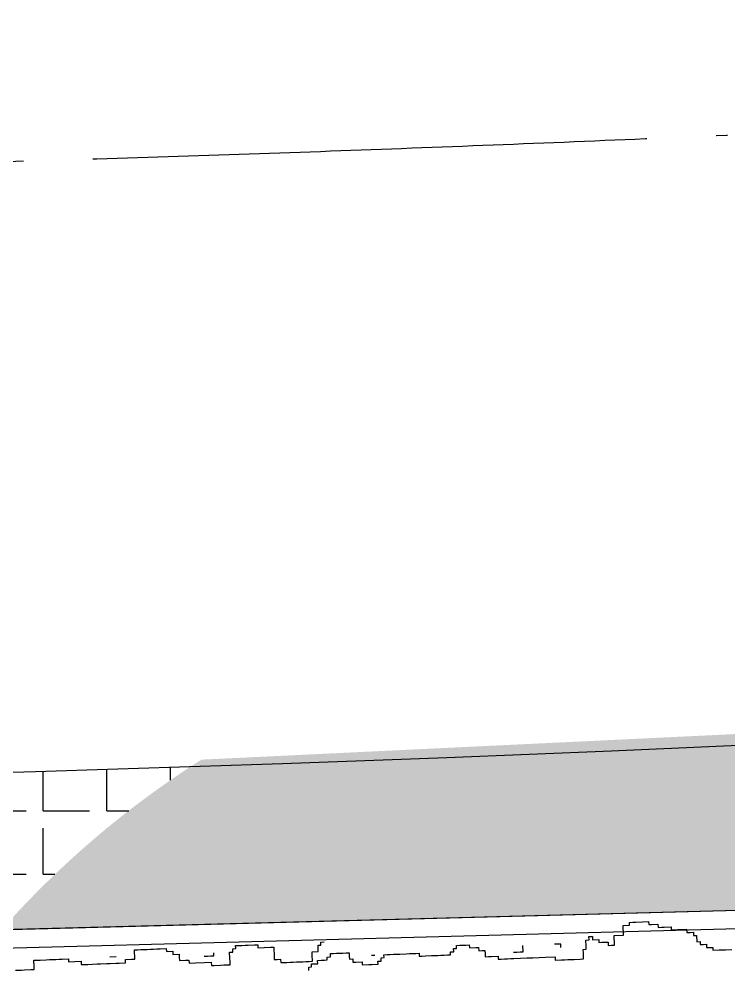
# Model space of a CAD drawing. Extents: x 302512 to 1034855, y -184136 to 410364.
# Drawn here: x 548761 to 557973, y -21555 to -8973 of the extents above; entities that cross this region are included whole.
import ezdxf

# ---------------------------------------------------------------- set-up
doc = ezdxf.new("R2010")
doc.units = 0
doc.header["$MEASUREMENT"] = 0
doc.linetypes.add('ACAD_ISO04W100', pattern=[30.5, 24, -3, 0.5, -3])
for name, color, linetype in [('WALL', 4, 'Continuous'), ('WZ', 2, 'Continuous'), ('总图线11', 41, 'Continuous'), ('环境', 8, 'Continuous'), ('红线', 20, 'Continuous')]:
    doc.layers.add(name, color=color, linetype=linetype)

# ---------------------------------------------------------------- blocks, each defined once
blk = doc.blocks.new('M_F21')
at = {"color": 3, "linetype": 'Continuous'}
for p, q in [((-631.595779787006, 671.5761824130986), (-577.3097208870659, 671.5761824130986)), ((-631.595779787006, 588.3934599739368), (-631.595779787006, 671.5761824130986)), ((-577.3097208870659, 696.8926631554514), (-548.3571561404315, 696.8926631554514)), ((-577.3097208870659, 671.5761824130986), (-577.3097208870659, 696.8926631554514)), ((-548.3571561404315, 696.8926631554514), (-523.0236619871266, 696.8926631554514)), ((-548.3571561404315, 696.8926631554514), (-548.3571561404315, 696.8926631554514)), ((-523.0236619871266, 696.8926631554514), (-465.1185324938569, 696.8926631554514)), ((-523.0236619871266, 696.8926631554514), (-523.0236619871266, 696.8926631554514)), ((-465.1185324938569, 696.8926631554514), (-410.8324735939177, 696.8926631554514)), ((-465.1185324938569, 696.8926631554514), (-465.1185324938569, 696.8926631554514)), ((-410.8324735939177, 696.8926631554514), (-410.8324735939177, 671.5761824130986)), ((-410.8324735939177, 671.5761824130986), (-385.4989794406129, 671.5761824130986)), ((-385.4989794406129, 671.5761824130986), (-331.2129205406727, 671.5761824130986)), ((-385.4989794406129, 671.5761824130986), (-385.4989794406129, 671.5761824130986)), ((-331.2129205406727, 671.5761824130986), (-331.2129205406727, 642.643061564695)), ((-931.9786390333384, 588.3934599739368), (-903.026074286704, 588.3934599739368)), ((-931.9786390333384, 588.3934599739368), (-931.9786390333384, 588.3934599739368)), ((-931.9786390333384, 559.4603391255332), (-931.9786390333384, 588.3934599739368)), ((-903.026074286704, 588.3934599739368), (-903.026074286704, 559.4603391255332)), ((-903.026074286704, 588.3934599739368), (-903.026074286704, 588.3934599739368)), ((-714.8344034335796, 588.3934599739368), (-631.595779787006, 588.3934599739368)), ((-714.8344034335796, 505.210737534775), (-714.8344034335796, 588.3934599739368)), ((-331.2129205406727, 642.643061564695), (-302.2603557940383, 642.643061564695)), ((-302.2603557940383, 642.643061564695), (-276.9268616407335, 642.643061564695)), ((-302.2603557940383, 642.643061564695), (-302.2603557940383, 642.643061564695)), ((-276.9268616407335, 642.643061564695), (-219.0217321474638, 642.643061564695)), ((-276.9268616407335, 642.643061564695), (-276.9268616407335, 642.643061564695)), ((-219.0217321474638, 642.643061564695), (-219.0217321474638, 617.3265808223405)), ((-219.0217321474638, 617.3265808223405), (-164.7356732475246, 617.3265808223405)), ((-164.7356732475246, 617.3265808223405), (-139.4021790942197, 617.3265808223405)), ((-164.7356732475246, 617.3265808223405), (-164.7356732475246, 617.3265808223405)), ((-139.4021790942197, 617.3265808223405), (-85.11612019427957, 617.3265808223405)), ((-139.4021790942197, 617.3265808223405), (-139.4021790942197, 617.3265808223405)), ((-85.11612019427957, 617.3265808223405), (-85.11612019427957, 588.3934599739368)), ((-85.11612019427957, 588.3934599739368), (-56.16355544764519, 588.3934599739368)), ((-56.16355544764519, 588.3934599739368), (-27.21099070101081, 588.3934599739368)), ((-56.16355544764519, 588.3934599739368), (-56.16355544764519, 588.3934599739368)), ((-27.21099070101081, 588.3934599739368), (-27.21099070101081, 559.4603391255332)), ((-27.21099070101081, 588.3934599739368), (-27.21099070101081, 588.3934599739368)), ((-3204.754971644145, 505.210737534775), (-3175.802406897511, 505.210737534775)), ((-3204.754971644145, 479.8942567924223), (-3204.754971644145, 505.210737534775)), ((-3175.802406897511, 534.1438583831787), (-3150.468912744205, 534.1438583831787)), ((-3175.802406897511, 534.1438583831787), (-3175.802406897511, 534.1438583831787)), ((-3175.802406897511, 505.210737534775), (-3175.802406897511, 534.1438583831787)), ((-3175.802406897511, 505.210737534775), (-3175.802406897511, 505.210737534775)), ((-3150.468912744205, 534.1438583831787), (-3121.516347997571, 534.1438583831787)), ((-3150.468912744205, 534.1438583831787), (-3150.468912744205, 534.1438583831787)), ((-3121.516347997571, 534.1438583831787), (-3096.182853844266, 534.1438583831787)), ((-3121.516347997571, 534.1438583831787), (-3121.516347997571, 534.1438583831787)), ((-3096.182853844266, 534.1438583831787), (-3067.230289097632, 534.1438583831787)), ((-3096.182853844266, 534.1438583831787), (-3096.182853844266, 534.1438583831787)), ((-3067.230289097632, 534.1438583831787), (-3038.277724350997, 534.1438583831787)), ((-3067.230289097632, 534.1438583831787), (-3067.230289097632, 534.1438583831787)), ((-3038.277724350997, 534.1438583831787), (-3012.944230197692, 534.1438583831787)), ((-3038.277724350997, 534.1438583831787), (-3038.277724350997, 534.1438583831787)), ((-3012.944230197692, 534.1438583831787), (-3012.944230197692, 505.210737534775)), ((-3012.944230197692, 534.1438583831787), (-3012.944230197692, 534.1438583831787)), ((-3012.944230197692, 505.210737534775), (-3012.944230197692, 479.8942567924223)), ((-3012.944230197692, 505.210737534775), (-3012.944230197692, 505.210737534775)), ((-2821.133488751238, 505.210737534775), (-2792.180924004604, 505.210737534775)), ((-2792.180924004604, 505.210737534775), (-2792.180924004604, 505.210737534775)), ((-2712.561370951359, 505.210737534775), (-2683.608806204725, 505.210737534775)), ((-2712.561370951359, 505.210737534775), (-2712.561370951359, 505.210737534775)), ((-2712.561370951359, 479.8942567924223), (-2712.561370951359, 505.210737534775)), ((-2683.608806204725, 505.210737534775), (-2658.275312051419, 505.210737534775)), ((-2683.608806204725, 505.210737534775), (-2683.608806204725, 505.210737534775)), ((-2658.275312051419, 505.210737534775), (-2629.322747304785, 505.210737534775)), ((-2658.275312051419, 505.210737534775), (-2658.275312051419, 505.210737534775)), ((-2629.322747304785, 505.210737534775), (-2600.37018255815, 505.210737534775)), ((-2629.322747304785, 505.210737534775), (-2629.322747304785, 505.210737534775)), ((-2600.37018255815, 505.210737534775), (-2575.036688404845, 505.210737534775)), ((-2600.37018255815, 505.210737534775), (-2600.37018255815, 505.210737534775)), ((-2575.036688404845, 505.210737534775), (-2520.750629504906, 505.210737534775)), ((-2575.036688404845, 505.210737534775), (-2575.036688404845, 505.210737534775)), ((-2520.750629504906, 505.210737534775), (-2491.798064758272, 505.210737534775)), ((-2520.750629504906, 505.210737534775), (-2520.750629504906, 505.210737534775)), ((-2491.798064758272, 505.210737534775), (-2466.464570604966, 505.210737534775)), ((-2491.798064758272, 505.210737534775), (-2491.798064758272, 505.210737534775)), ((-2466.464570604966, 505.210737534775), (-2437.512005858332, 505.210737534775)), ((-2466.464570604966, 505.210737534775), (-2466.464570604966, 505.210737534775)), ((-2437.512005858332, 505.210737534775), (-2408.559441111697, 505.210737534775)), ((-2437.512005858332, 505.210737534775), (-2437.512005858332, 505.210737534775)), ((-2408.559441111697, 505.210737534775), (-2408.559441111697, 479.8942567924223)), ((-2137.129146611998, 505.210737534775), (-2108.176581865364, 505.210737534775)), ((-2137.129146611998, 479.8942567924223), (-2137.129146611998, 505.210737534775)), ((-2108.176581865364, 534.1438583831787), (-2082.843087712059, 534.1438583831787)), ((-2108.176581865364, 505.210737534775), (-2108.176581865364, 534.1438583831787)), ((-2082.843087712059, 559.4603391255332), (-2053.890522965425, 559.4603391255332)), ((-2082.843087712059, 559.4603391255332), (-2082.843087712059, 559.4603391255332)), ((-2082.843087712059, 534.1438583831787), (-2082.843087712059, 559.4603391255332)), ((-2082.843087712059, 534.1438583831787), (-2082.843087712059, 534.1438583831787)), ((-2053.890522965425, 559.4603391255332), (-2028.55702881212, 559.4603391255332)), ((-2053.890522965425, 559.4603391255332), (-2053.890522965425, 559.4603391255332)), ((-2028.55702881212, 559.4603391255332), (-1999.604464065485, 559.4603391255332)), ((-2028.55702881212, 559.4603391255332), (-2028.55702881212, 559.4603391255332)), ((-1999.604464065485, 559.4603391255332), (-1970.651899318851, 559.4603391255332)), ((-1999.604464065485, 559.4603391255332), (-1999.604464065485, 559.4603391255332)), ((-1970.651899318851, 559.4603391255332), (-1970.651899318851, 534.1438583831787)), ((-1970.651899318851, 534.1438583831787), (-1916.365840418911, 534.1438583831787)), ((-1916.365840418911, 534.1438583831787), (-1891.032346265605, 534.1438583831787)), ((-1916.365840418911, 534.1438583831787), (-1916.365840418911, 534.1438583831787)), ((-1891.032346265605, 534.1438583831787), (-1891.032346265605, 505.210737534775)), ((-1891.032346265605, 534.1438583831787), (-1891.032346265605, 534.1438583831787)), ((-1891.032346265605, 505.210737534775), (-1862.079781518971, 505.210737534775)), ((-1891.032346265605, 505.210737534775), (-1891.032346265605, 505.210737534775)), ((-1862.079781518971, 505.210737534775), (-1836.746287365666, 505.210737534775)), ((-1862.079781518971, 505.210737534775), (-1862.079781518971, 505.210737534775)), ((-1836.746287365666, 505.210737534775), (-1836.746287365666, 479.8942567924223)), ((-1836.746287365666, 505.210737534775), (-1836.746287365666, 505.210737534775)), ((-1507.410863372699, 534.1438583831787), (-1507.410863372699, 534.1438583831787)), ((-1507.410863372699, 479.8942567924223), (-1507.410863372699, 534.1438583831787)), ((-1232.361498279671, 534.1438583831787), (-1232.361498279671, 534.1438583831787)), ((-1178.075439379732, 534.1438583831787), (-1232.361498279671, 534.1438583831787)), ((-1178.075439379732, 534.1438583831787), (-1178.075439379732, 534.1438583831787)), ((-1178.075439379732, 505.210737534775), (-1178.075439379732, 534.1438583831787)), ((-960.9312037799727, 559.4603391255332), (-931.9786390333384, 559.4603391255332)), ((-960.9312037799727, 505.210737534775), (-960.9312037799727, 559.4603391255332)), ((-960.9312037799727, 505.210737534775), (-960.9312037799727, 505.210737534775)), ((-960.9312037799727, 479.8942567924223), (-960.9312037799727, 505.210737534775)), ((-903.026074286704, 559.4603391255332), (-848.7400153867638, 559.4603391255332)), ((-903.026074286704, 559.4603391255332), (-903.026074286704, 559.4603391255332)), ((-848.7400153867638, 559.4603391255332), (-848.7400153867638, 534.1438583831787)), ((-848.7400153867638, 534.1438583831787), (-823.406521233459, 534.1438583831787)), ((-823.406521233459, 534.1438583831787), (-769.1204623335198, 534.1438583831787)), ((-823.406521233459, 534.1438583831787), (-823.406521233459, 534.1438583831787)), ((-769.1204623335198, 534.1438583831787), (-769.1204623335198, 505.210737534775)), ((-769.1204623335198, 505.210737534775), (-740.1678975868845, 505.210737534775)), ((-740.1678975868845, 505.210737534775), (-714.8344034335796, 505.210737534775)), ((-740.1678975868845, 505.210737534775), (-740.1678975868845, 505.210737534775)), ((-714.8344034335796, 505.210737534775), (-714.8344034335796, 505.210737534775)), ((-27.21099070101081, 559.4603391255332), (-1.87749654770505, 559.4603391255332)), ((-27.21099070101081, 559.4603391255332), (-27.21099070101081, 559.4603391255332)), ((-1.87749654770505, 559.4603391255332), (-1.87749654770505, 505.210737534775)), ((-1.87749654770505, 505.210737534775), (27.07506819892933, 505.210737534775)), ((-1.87749654770505, 505.210737534775), (-1.87749654770505, 505.210737534775)), ((27.07506819892933, 505.210737534775), (27.07506819892933, 479.8942567924223)), ((1011.462269584503, 505.210737534775), (1040.414834331135, 505.210737534775)), ((1011.462269584503, 505.210737534775), (1011.462269584503, 505.210737534775)), ((1011.462269584503, 450.9611359440187), (1011.462269584503, 505.210737534775)), ((1040.414834331135, 505.210737534775), (1065.748328484442, 505.210737534775)), ((1040.414834331135, 505.210737534775), (1040.414834331135, 505.210737534775)), ((1065.748328484442, 505.210737534775), (1120.034387384381, 505.210737534775)), ((1065.748328484442, 505.210737534775), (1065.748328484442, 505.210737534775)), ((1120.034387384381, 505.210737534775), (1148.986952131016, 505.210737534775)), ((1120.034387384381, 505.210737534775), (1120.034387384381, 505.210737534775)), ((1148.986952131016, 505.210737534775), (1174.32044628432, 505.210737534775)), ((1148.986952131016, 505.210737534775), (1148.986952131016, 505.210737534775)), ((1174.32044628432, 505.210737534775), (1203.273011030955, 505.210737534775)), ((1174.32044628432, 505.210737534775), (1174.32044628432, 505.210737534775)), ((1203.273011030955, 505.210737534775), (1232.225575777589, 505.210737534775)), ((1203.273011030955, 505.210737534775), (1203.273011030955, 505.210737534775)), ((1232.225575777589, 505.210737534775), (1257.559069930896, 505.210737534775)), ((1232.225575777589, 505.210737534775), (1232.225575777589, 505.210737534775)), ((1257.559069930896, 505.210737534775), (1311.845128830835, 505.210737534775)), ((1257.559069930896, 505.210737534775), (1257.559069930896, 505.210737534775)), ((1311.845128830835, 505.210737534775), (1311.845128830835, 479.8942567924223)), ((1670.133117570436, 505.210737534775), (1670.133117570436, 505.210737534775)), ((1724.419176470376, 505.210737534775), (1670.133117570436, 505.210737534775)), ((1887.277353170195, 559.4603391255332), (1916.229917916829, 559.4603391255332)), ((1887.277353170195, 559.4603391255332), (1887.277353170195, 559.4603391255332)), ((1887.277353170195, 479.8942567924223), (1887.277353170195, 559.4603391255332)), ((1916.229917916829, 559.4603391255332), (1941.563412070134, 559.4603391255332)), ((1916.229917916829, 559.4603391255332), (1916.229917916829, 559.4603391255332)), ((1941.563412070134, 559.4603391255332), (1995.849470970075, 559.4603391255332)), ((1941.563412070134, 559.4603391255332), (1941.563412070134, 559.4603391255332)), ((1995.849470970075, 559.4603391255332), (2024.802035716708, 559.4603391255332)), ((1995.849470970075, 559.4603391255332), (1995.849470970075, 559.4603391255332)), ((2024.802035716708, 559.4603391255332), (2050.135529870015, 559.4603391255332)), ((2024.802035716708, 559.4603391255332), (2024.802035716708, 559.4603391255332)), ((2050.135529870015, 559.4603391255332), (2079.088094616647, 559.4603391255332)), ((2050.135529870015, 559.4603391255332), (2050.135529870015, 559.4603391255332)), ((2079.088094616647, 559.4603391255332), (2108.040659363283, 559.4603391255332)), ((2079.088094616647, 559.4603391255332), (2079.088094616647, 559.4603391255332)), ((2108.040659363283, 559.4603391255332), (2162.326718263223, 559.4603391255332)), ((2108.040659363283, 559.4603391255332), (2108.040659363283, 559.4603391255332)), ((2162.326718263223, 559.4603391255332), (2162.326718263223, 534.1438583831787)), ((2162.326718263223, 534.1438583831787), (2216.612777163162, 534.1438583831787)), ((2216.612777163162, 534.1438583831787), (2216.612777163162, 505.210737534775)), ((2216.612777163162, 534.1438583831787), (2216.612777163162, 534.1438583831787)), ((2216.612777163162, 505.210737534775), (2270.898836063101, 505.210737534775)), ((2270.898836063101, 505.210737534775), (2270.898836063101, 479.8942567924223)), ((2270.898836063101, 505.210737534775), (2270.898836063101, 505.210737534775)), ((2571.281695309433, 505.210737534775), (2571.281695309433, 505.210737534775)), ((2571.281695309433, 479.8942567924223), (2571.281695309433, 505.210737534775)), ((2708.806377855948, 505.210737534775), (2737.758942602584, 505.210737534775)), ((2708.806377855948, 450.9611359440187), (2708.806377855948, 505.210737534775)), ((2737.758942602584, 534.1438583831787), (2763.092436755887, 534.1438583831787)), ((2737.758942602584, 534.1438583831787), (2737.758942602584, 534.1438583831787)), ((2737.758942602584, 505.210737534775), (2737.758942602584, 534.1438583831787)), ((2763.092436755887, 559.4603391255332), (2792.045001502524, 559.4603391255332)), ((2763.092436755887, 534.1438583831787), (2763.092436755887, 559.4603391255332)), ((2792.045001502524, 559.4603391255332), (2817.378495655827, 559.4603391255332)), ((2792.045001502524, 559.4603391255332), (2792.045001502524, 559.4603391255332)), ((2817.378495655827, 559.4603391255332), (2846.331060402463, 559.4603391255332)), ((2817.378495655827, 559.4603391255332), (2817.378495655827, 559.4603391255332)), ((2846.331060402463, 559.4603391255332), (2871.664554555766, 559.4603391255332)), ((2846.331060402463, 559.4603391255332), (2846.331060402463, 559.4603391255332)), ((2871.664554555766, 559.4603391255332), (2925.950613455709, 559.4603391255332)), ((2871.664554555766, 559.4603391255332), (2871.664554555766, 559.4603391255332)), ((2925.950613455709, 559.4603391255332), (2954.903178202341, 559.4603391255332)), ((2925.950613455709, 559.4603391255332), (2925.950613455709, 559.4603391255332)), ((2954.903178202341, 559.4603391255332), (2954.903178202341, 534.1438583831787)), ((2954.903178202341, 534.1438583831787), (3009.18923710228, 534.1438583831787)), ((3009.18923710228, 534.1438583831787), (3063.47529600222, 534.1438583831787)), ((3009.18923710228, 534.1438583831787), (3009.18923710228, 534.1438583831787)), ((3063.47529600222, 534.1438583831787), (3092.427860748856, 534.1438583831787)), ((3063.47529600222, 534.1438583831787), (3063.47529600222, 534.1438583831787)), ((3092.427860748856, 534.1438583831787), (3092.427860748856, 505.210737534775)), ((3092.427860748856, 534.1438583831787), (3092.427860748856, 534.1438583831787)), ((3092.427860748856, 505.210737534775), (3092.427860748856, 479.8942567924223)), ((3092.427860748856, 505.210737534775), (3092.427860748856, 505.210737534775)), ((3476.049343641764, 534.1438583831787), (3501.382837795067, 534.1438583831787)), ((3476.049343641764, 534.1438583831787), (3476.049343641764, 534.1438583831787)), ((3476.049343641764, 479.8942567924223), (3476.049343641764, 534.1438583831787)), ((3501.382837795067, 559.4603391255332), (3530.335402541703, 559.4603391255332)), ((3501.382837795067, 534.1438583831787), (3501.382837795067, 559.4603391255332)), ((3530.335402541703, 559.4603391255332), (3530.335402541703, 559.4603391255332)), ((-3367.613148343964, 425.6446552016641), (-3342.279654190659, 425.6446552016641)), ((-3367.613148343964, 396.7115343532605), (-3367.613148343964, 425.6446552016641)), ((-3342.279654190659, 450.9611359440187), (-3287.99359529072, 450.9611359440187)), ((-3342.279654190659, 450.9611359440187), (-3342.279654190659, 450.9611359440187)), ((-3342.279654190659, 425.6446552016641), (-3342.279654190659, 450.9611359440187)), ((-3287.99359529072, 479.8942567924223), (-3259.041030544086, 479.8942567924223)), ((-3287.99359529072, 479.8942567924223), (-3287.99359529072, 479.8942567924223)), ((-3287.99359529072, 450.9611359440187), (-3287.99359529072, 479.8942567924223)), ((-3287.99359529072, 450.9611359440187), (-3287.99359529072, 450.9611359440187)), ((-3259.041030544086, 479.8942567924223), (-3230.088465797451, 479.8942567924223)), ((-3259.041030544086, 479.8942567924223), (-3259.041030544086, 479.8942567924223)), ((-3230.088465797451, 479.8942567924223), (-3204.754971644145, 479.8942567924223)), ((-3230.088465797451, 479.8942567924223), (-3230.088465797451, 479.8942567924223)), ((-3012.944230197692, 479.8942567924223), (-2983.991665451058, 479.8942567924223)), ((-3012.944230197692, 479.8942567924223), (-3012.944230197692, 479.8942567924223)), ((-2983.991665451058, 479.8942567924223), (-2983.991665451058, 450.9611359440187)), ((-2983.991665451058, 450.9611359440187), (-2958.658171297752, 450.9611359440187)), ((-2958.658171297752, 450.9611359440187), (-2904.372112397812, 450.9611359440187)), ((-2958.658171297752, 450.9611359440187), (-2958.658171297752, 450.9611359440187)), ((-2904.372112397812, 450.9611359440187), (-2904.372112397812, 425.6446552016641)), ((-2904.372112397812, 425.6446552016641), (-2846.466982904543, 425.6446552016641)), ((-2846.466982904543, 425.6446552016641), (-2821.133488751238, 425.6446552016641)), ((-2846.466982904543, 425.6446552016641), (-2846.466982904543, 425.6446552016641)), ((-2821.133488751238, 425.6446552016641), (-2766.847429851299, 425.6446552016641)), ((-2821.133488751238, 425.6446552016641), (-2821.133488751238, 425.6446552016641)), ((-2766.847429851299, 450.9611359440187), (-2737.894865104665, 450.9611359440187)), ((-2766.847429851299, 450.9611359440187), (-2766.847429851299, 450.9611359440187)), ((-2766.847429851299, 425.6446552016641), (-2766.847429851299, 450.9611359440187)), ((-2766.847429851299, 425.6446552016641), (-2766.847429851299, 425.6446552016641)), ((-2737.894865104665, 479.8942567924223), (-2712.561370951359, 479.8942567924223)), ((-2737.894865104665, 450.9611359440187), (-2737.894865104665, 479.8942567924223)), ((-2737.894865104665, 450.9611359440187), (-2737.894865104665, 450.9611359440187)), ((-2408.559441111697, 479.8942567924223), (-2383.225946958391, 479.8942567924223)), ((-2383.225946958391, 479.8942567924223), (-2354.273382211757, 479.8942567924223)), ((-2383.225946958391, 479.8942567924223), (-2383.225946958391, 479.8942567924223)), ((-2354.273382211757, 479.8942567924223), (-2299.987323311818, 479.8942567924223)), ((-2354.273382211757, 479.8942567924223), (-2354.273382211757, 479.8942567924223)), ((-2299.987323311818, 479.8942567924223), (-2274.653829158513, 479.8942567924223)), ((-2299.987323311818, 479.8942567924223), (-2299.987323311818, 479.8942567924223)), ((-2274.653829158513, 479.8942567924223), (-2245.701264411879, 479.8942567924223)), ((-2274.653829158513, 479.8942567924223), (-2274.653829158513, 479.8942567924223)), ((-2245.701264411879, 479.8942567924223), (-2220.367770258573, 479.8942567924223)), ((-2245.701264411879, 479.8942567924223), (-2245.701264411879, 479.8942567924223)), ((-2220.367770258573, 479.8942567924223), (-2191.415205511938, 479.8942567924223)), ((-2220.367770258573, 479.8942567924223), (-2220.367770258573, 479.8942567924223)), ((-2191.415205511938, 479.8942567924223), (-2162.462640765304, 479.8942567924223)), ((-2191.415205511938, 479.8942567924223), (-2191.415205511938, 479.8942567924223)), ((-2162.462640765304, 479.8942567924223), (-2137.129146611998, 479.8942567924223)), ((-2162.462640765304, 479.8942567924223), (-2162.462640765304, 479.8942567924223)), ((-1836.746287365666, 479.8942567924223), (-1836.746287365666, 450.9611359440187)), ((-1836.746287365666, 479.8942567924223), (-1836.746287365666, 479.8942567924223)), ((-1836.746287365666, 450.9611359440187), (-1807.793722619032, 450.9611359440187)), ((-1836.746287365666, 450.9611359440187), (-1836.746287365666, 450.9611359440187)), ((-1807.793722619032, 450.9611359440187), (-1782.460228465727, 450.9611359440187)), ((-1807.793722619032, 450.9611359440187), (-1807.793722619032, 450.9611359440187)), ((-1782.460228465727, 450.9611359440187), (-1724.555098972458, 450.9611359440187)), ((-1782.460228465727, 450.9611359440187), (-1782.460228465727, 450.9611359440187)), ((-1724.555098972458, 450.9611359440187), (-1724.555098972458, 425.6446552016641)), ((-1724.555098972458, 425.6446552016641), (-1699.221604819152, 425.6446552016641)), ((-1699.221604819152, 425.6446552016641), (-1670.269040072518, 425.6446552016641)), ((-1699.221604819152, 425.6446552016641), (-1699.221604819152, 425.6446552016641)), ((-1670.269040072518, 425.6446552016641), (-1644.935545919212, 425.6446552016641)), ((-1670.269040072518, 425.6446552016641), (-1670.269040072518, 425.6446552016641)), ((-1644.935545919212, 425.6446552016641), (-1615.982981172578, 425.6446552016641)), ((-1644.935545919212, 425.6446552016641), (-1644.935545919212, 425.6446552016641)), ((-1615.982981172578, 425.6446552016641), (-1590.649487019273, 425.6446552016641)), ((-1615.982981172578, 425.6446552016641), (-1615.982981172578, 425.6446552016641)), ((-1590.649487019273, 479.8942567924223), (-1561.696922272638, 479.8942567924223)), ((-1590.649487019273, 425.6446552016641), (-1532.744357526004, 425.6446552016641)), ((-1590.649487019273, 425.6446552016641), (-1590.649487019273, 425.6446552016641)), ((-1561.696922272638, 479.8942567924223), (-1532.744357526004, 479.8942567924223)), ((-1561.696922272638, 479.8942567924223), (-1561.696922272638, 479.8942567924223)), ((-1532.744357526004, 479.8942567924223), (-1507.410863372699, 479.8942567924223)), ((-1532.744357526004, 479.8942567924223), (-1532.744357526004, 479.8942567924223)), ((-1532.744357526004, 425.6446552016641), (-1478.458298626064, 425.6446552016641)), ((-1532.744357526004, 425.6446552016641), (-1532.744357526004, 425.6446552016641)), ((-1507.410863372699, 479.8942567924223), (-1507.410863372699, 479.8942567924223)), ((-1478.458298626064, 425.6446552016641), (-1453.124804472759, 425.6446552016641)), ((-1478.458298626064, 425.6446552016641), (-1478.458298626064, 425.6446552016641)), ((-1453.124804472759, 425.6446552016641), (-1424.172239726125, 425.6446552016641)), ((-1453.124804472759, 425.6446552016641), (-1453.124804472759, 425.6446552016641)), ((-1424.172239726125, 425.6446552016641), (-1369.886180826185, 425.6446552016641)), ((-1424.172239726125, 425.6446552016641), (-1424.172239726125, 425.6446552016641)), ((-1369.886180826185, 425.6446552016641), (-1315.600121926245, 425.6446552016641)), ((-1369.886180826185, 425.6446552016641), (-1369.886180826185, 425.6446552016641)), ((-1315.600121926245, 425.6446552016641), (-1232.361498279671, 425.6446552016641)), ((-1315.600121926245, 425.6446552016641), (-1315.600121926245, 425.6446552016641)), ((-1232.361498279671, 425.6446552016641), (-1232.361498279671, 396.7115343532605)), ((-986.2646979332776, 479.8942567924223), (-960.9312037799727, 479.8942567924223)), ((-986.2646979332776, 450.9611359440187), (-986.2646979332776, 479.8942567924223)), ((-986.2646979332776, 450.9611359440187), (-986.2646979332776, 450.9611359440187)), ((-986.2646979332776, 396.7115343532605), (-986.2646979332776, 450.9611359440187)), ((27.07506819892933, 479.8942567924223), (52.40856235223328, 479.8942567924223)), ((52.40856235223328, 479.8942567924223), (81.36112709886947, 479.8942567924223)), ((52.40856235223328, 479.8942567924223), (52.40856235223328, 479.8942567924223)), ((81.36112709886947, 479.8942567924223), (81.36112709886947, 450.9611359440187)), ((81.36112709886947, 450.9611359440187), (135.6471859988087, 450.9611359440187)), ((135.6471859988087, 450.9611359440187), (135.6471859988087, 425.6446552016641)), ((135.6471859988087, 425.6446552016641), (189.9332448987479, 425.6446552016641)), ((189.9332448987479, 425.6446552016641), (244.2193037986872, 425.6446552016641)), ((189.9332448987479, 425.6446552016641), (189.9332448987479, 425.6446552016641)), ((244.2193037986872, 425.6446552016641), (298.5053626986264, 425.6446552016641)), ((244.2193037986872, 425.6446552016641), (244.2193037986872, 425.6446552016641)), ((848.6040928846814, 425.6446552016641), (902.8901517846225, 425.6446552016641)), ((902.8901517846225, 425.6446552016641), (928.2236459379274, 425.6446552016641)), ((902.8901517846225, 425.6446552016641), (902.8901517846225, 425.6446552016641)), ((928.2236459379274, 425.6446552016641), (982.5097048378666, 425.6446552016641)), ((928.2236459379274, 425.6446552016641), (928.2236459379274, 425.6446552016641)), ((982.5097048378666, 425.6446552016641), (1011.462269584503, 425.6446552016641)), ((982.5097048378666, 425.6446552016641), (982.5097048378666, 425.6446552016641)), ((1011.462269584503, 450.9611359440187), (1011.462269584503, 450.9611359440187)), ((1011.462269584503, 425.6446552016641), (1011.462269584503, 450.9611359440187)), ((1011.462269584503, 425.6446552016641), (1011.462269584503, 425.6446552016641)), ((1311.845128830835, 479.8942567924223), (1366.131187730774, 479.8942567924223)), ((1366.131187730774, 479.8942567924223), (1420.417246630714, 479.8942567924223)), ((1366.131187730774, 479.8942567924223), (1366.131187730774, 479.8942567924223)), ((1420.417246630714, 479.8942567924223), (1420.417246630714, 450.9611359440187)), ((1420.417246630714, 450.9611359440187), (1478.322376123982, 450.9611359440187)), ((1478.322376123982, 450.9611359440187), (1557.941929177228, 450.9611359440187)), ((1478.322376123982, 450.9611359440187), (1478.322376123982, 450.9611359440187)), ((1557.941929177228, 450.9611359440187), (1586.894493923861, 450.9611359440187)), ((1557.941929177228, 450.9611359440187), (1557.941929177228, 450.9611359440187)), ((1586.894493923861, 450.9611359440187), (1641.180552823802, 450.9611359440187)), ((1586.894493923861, 450.9611359440187), (1586.894493923861, 450.9611359440187)), ((1641.180552823802, 450.9611359440187), (1670.133117570436, 450.9611359440187)), ((1641.180552823802, 450.9611359440187), (1641.180552823802, 450.9611359440187)), ((1670.133117570436, 450.9611359440187), (1724.419176470376, 450.9611359440187)), ((1670.133117570436, 450.9611359440187), (1670.133117570436, 450.9611359440187)), ((1724.419176470376, 450.9611359440187), (1749.752670623682, 450.9611359440187)), ((1724.419176470376, 450.9611359440187), (1724.419176470376, 450.9611359440187)), ((1749.752670623682, 450.9611359440187), (1804.038729523621, 450.9611359440187)), ((1749.752670623682, 450.9611359440187), (1749.752670623682, 450.9611359440187)), ((1804.038729523621, 479.8942567924223), (1858.324788423561, 479.8942567924223)), ((1804.038729523621, 479.8942567924223), (1804.038729523621, 479.8942567924223)), ((1804.038729523621, 450.9611359440187), (1804.038729523621, 479.8942567924223)), ((1804.038729523621, 450.9611359440187), (1804.038729523621, 450.9611359440187)), ((1858.324788423561, 479.8942567924223), (1887.277353170195, 479.8942567924223)), ((1858.324788423561, 479.8942567924223), (1858.324788423561, 479.8942567924223)), ((2270.898836063101, 479.8942567924223), (2270.898836063101, 450.9611359440187)), ((2270.898836063101, 479.8942567924223), (2270.898836063101, 479.8942567924223)), ((2270.898836063101, 450.9611359440187), (2325.18489496304, 450.9611359440187)), ((2270.898836063101, 450.9611359440187), (2270.898836063101, 450.9611359440187)), ((2325.18489496304, 450.9611359440187), (2354.137459709676, 450.9611359440187)), ((2325.18489496304, 450.9611359440187), (2325.18489496304, 450.9611359440187)), ((2354.137459709676, 450.9611359440187), (2354.137459709676, 425.6446552016641)), ((2354.137459709676, 425.6446552016641), (2408.423518609616, 425.6446552016641)), ((2408.423518609616, 425.6446552016641), (2488.043071662862, 425.6446552016641)), ((2408.423518609616, 425.6446552016641), (2408.423518609616, 425.6446552016641)), ((2488.043071662862, 479.8942567924223), (2516.995636409494, 479.8942567924223)), ((2488.043071662862, 425.6446552016641), (2545.94820115613, 425.6446552016641)), ((2488.043071662862, 425.6446552016641), (2488.043071662862, 425.6446552016641)), ((2516.995636409494, 479.8942567924223), (2545.94820115613, 479.8942567924223)), ((2516.995636409494, 479.8942567924223), (2516.995636409494, 479.8942567924223)), ((2545.94820115613, 479.8942567924223), (2571.281695309433, 479.8942567924223)), ((2545.94820115613, 479.8942567924223), (2545.94820115613, 479.8942567924223)), ((2545.94820115613, 425.6446552016641), (2545.94820115613, 396.7115343532605)), ((2571.281695309433, 479.8942567924223), (2571.281695309433, 479.8942567924223)), ((2708.806377855948, 450.9611359440187), (2708.806377855948, 450.9611359440187)), ((2708.806377855948, 425.6446552016641), (2708.806377855948, 450.9611359440187)), ((2708.806377855948, 425.6446552016641), (2708.806377855948, 425.6446552016641)), ((2708.806377855948, 396.7115343532605), (2708.806377855948, 425.6446552016641)), ((3092.427860748856, 479.8942567924223), (3092.427860748856, 450.9611359440187)), ((3092.427860748856, 479.8942567924223), (3092.427860748856, 479.8942567924223)), ((3092.427860748856, 450.9611359440187), (3092.427860748856, 425.6446552016641)), ((3092.427860748856, 450.9611359440187), (3092.427860748856, 450.9611359440187)), ((3092.427860748856, 425.6446552016641), (3117.761354902159, 425.6446552016641)), ((3092.427860748856, 425.6446552016641), (3092.427860748856, 425.6446552016641)), ((3117.761354902159, 425.6446552016641), (3146.713919648795, 425.6446552016641)), ((3117.761354902159, 425.6446552016641), (3117.761354902159, 425.6446552016641)), ((3146.713919648795, 425.6446552016641), (3146.713919648795, 396.7115343532605)), ((3421.763284741821, 479.8942567924223), (3476.049343641764, 479.8942567924223)), ((3421.763284741821, 450.9611359440187), (3421.763284741821, 479.8942567924223)), ((3421.763284741821, 450.9611359440187), (3421.763284741821, 450.9611359440187)), ((3421.763284741821, 396.7115343532605), (3421.763284741821, 450.9611359440187)), ((-1232.361498279671, 396.7115343532605), (-1178.075439379732, 396.7115343532605)), ((-1178.075439379732, 396.7115343532605), (-1152.741945226427, 396.7115343532605)), ((-1178.075439379732, 396.7115343532605), (-1178.075439379732, 396.7115343532605)), ((-1152.741945226427, 396.7115343532605), (-1123.789380479792, 396.7115343532605)), ((-1152.741945226427, 396.7115343532605), (-1152.741945226427, 396.7115343532605)), ((-1123.789380479792, 396.7115343532605), (-1069.503321579852, 396.7115343532605)), ((-1123.789380479792, 396.7115343532605), (-1123.789380479792, 396.7115343532605)), ((-1069.503321579852, 396.7115343532605), (-1015.217262679913, 396.7115343532605)), ((-1069.503321579852, 396.7115343532605), (-1069.503321579852, 396.7115343532605)), ((-1015.217262679913, 396.7115343532605), (-986.2646979332776, 396.7115343532605)), ((-1015.217262679913, 396.7115343532605), (-1015.217262679913, 396.7115343532605)), ((2545.94820115613, 396.7115343532605), (2571.281695309433, 396.7115343532605)), ((2571.281695309433, 396.7115343532605), (2625.567754209373, 396.7115343532605)), ((2571.281695309433, 396.7115343532605), (2571.281695309433, 396.7115343532605)), ((2625.567754209373, 396.7115343532605), (2654.520318956009, 396.7115343532605)), ((2625.567754209373, 396.7115343532605), (2625.567754209373, 396.7115343532605)), ((2654.520318956009, 396.7115343532605), (2679.853813109316, 396.7115343532605)), ((2654.520318956009, 396.7115343532605), (2654.520318956009, 396.7115343532605)), ((2679.853813109316, 396.7115343532605), (2708.806377855948, 396.7115343532605)), ((2679.853813109316, 396.7115343532605), (2679.853813109316, 396.7115343532605)), ((2708.806377855948, 396.7115343532605), (2708.806377855948, 396.7115343532605)), ((3146.713919648795, 396.7115343532605), (3200.999978548734, 396.7115343532605)), ((3200.999978548734, 396.7115343532605), (3229.952543295371, 396.7115343532605)), ((3200.999978548734, 396.7115343532605), (3200.999978548734, 396.7115343532605)), ((3229.952543295371, 396.7115343532605), (3255.286037448674, 396.7115343532605)), ((3229.952543295371, 396.7115343532605), (3229.952543295371, 396.7115343532605)), ((3255.286037448674, 396.7115343532605), (3284.23860219531, 396.7115343532605)), ((3255.286037448674, 396.7115343532605), (3255.286037448674, 396.7115343532605)), ((3284.23860219531, 396.7115343532605), (3338.524661095249, 396.7115343532605)), ((3284.23860219531, 396.7115343532605), (3284.23860219531, 396.7115343532605)), ((3338.524661095249, 396.7115343532605), (3363.858155248552, 396.7115343532605)), ((3338.524661095249, 396.7115343532605), (3338.524661095249, 396.7115343532605)), ((3363.858155248552, 396.7115343532605), (3392.810719995188, 396.7115343532605)), ((3363.858155248552, 396.7115343532605), (3363.858155248552, 396.7115343532605)), ((3392.810719995188, 396.7115343532605), (3421.763284741821, 396.7115343532605)), ((3392.810719995188, 396.7115343532605), (3392.810719995188, 396.7115343532605)), ((3421.763284741821, 396.7115343532605), (3421.763284741821, 396.7115343532605))]:
    blk.add_line(p, q, dxfattribs=at)
at = {"width": 0.8, "flags": 9}
for tag in ['YSIZE', 'XSIZE']:
    blk.add_attdef(tag, (0, 0), '', height=0.5, dxfattribs=at)

msp = doc.modelspace()

# ---------------------------------------------------------------- hatches: boundary and pattern name
at = {"layer": '环境'}
h = msp.add_hatch(dxfattribs=at)
h.set_pattern_fill('ANGLE,_O', color=256, scale=3000)
h.set_pattern_definition([(0, (-609984.0939585507, -119640.7769003473), (0, 825.0000000000001), [600, -225]), (90, (-609984.0939585507, -119640.7769003473), (-825.0000000000001, 5.051501209517306e-14), [600, -225])])
edge = h.paths.add_edge_path()
edge.add_arc((456452.5202698254, -20483.03600952902), 5999.999999882882, 82.90610739022549, 136.7172286932041, ccw=False)
edge.add_arc((529230.5564035431, 564349.7677956127), 583343.7460008563, 262.9064421242585, 271.3139044814773)
edge.add_arc((556282.2267406606, -32330.84227312566), 19209.61674449953, 135.390996447, 143.8505578282533)
edge.add_arc((523139.7908070374, 498264.9605886798), 519563.4119421407, 267.02239156334633, 271.9446668256243, ccw=False)
edge.add_line((496150.7153754483, -20596.9948833962), (452084.6465785343, -16369.43911441136))
edge = h.paths.add_edge_path()
edge.add_arc((557649.2972619648, -28887.4074915247), 12195.37604413375, 122.3331244259789, 138.4177400750413, ccw=False)
edge.add_line((551126.7109780756, -18582.89076209709), (563157.0100887832, -18006.58508349324))
edge.add_arc((576761.7066860453, 6333.997658741195), 27884.61471376488, 240.7978392002225, 252.5319908396245)
edge.add_arc((-697884.8105419346, 47187662.48797935), 47224907.05095948, 271.5129119605803, 271.53649819632426, ccw=False)
edge.add_line((548957.8885803409, -20781.98179117788), (548527.1118179576, -20793.40171051768))
edge = h.paths.add_edge_path()
edge.add_line((626586.9758837472, -14296.28622386651), (626866.4842934804, -14065.55741847632))
edge.add_arc((622239.3367429655, -17885.17854441365), 5999.99999999521, 39.53901633858169, 100.4383675919696)
edge.add_arc((577050.392796655, 207323.149270234), 223698.033626444, 274.291430304433, 281.3702984552263, ccw=False)
edge.add_arc((576761.7066861086, 6333.997658622451), 27884.61471362988, 294.3952189639236, 307.6369724271134, ccw=False)
edge.add_arc((-3202813.969650181, 30587041.36929663), 30840004.67889177, 277.0611024603429, 277.11889753257)
edge.add_line((619149.7247513805, -15221.32666661206), (626586.9758837472, -14296.28622386654))
h = msp.add_hatch(dxfattribs=at)
h.set_pattern_fill('ANGLE,_O', color=256, scale=3000)
h.set_pattern_definition([(0, (509471.4933334838, -11821.67426260607), (0, 825.0000000000001), [600, -225]), (90, (509471.4933334838, -11821.67426260607), (-825.0000000000001, 5.051501209517306e-14), [600, -225])])
h.paths.add_polyline_path([(542554.7048059079, -18893.41257093055, 0.03596370919408794), (540770.8233459301, -20999.21660879569), (548527.11172464, -20793.40171299409), (548527.11172464, -20793.40171299176), (548527.1118179574, -20793.40171051794, -0.06684782412684338), (550985.7937117632, -18673.45050638507, -0.003462764169606304)])
at = {"layer": '环境', "ltscale": 100}
h = msp.add_hatch(dxfattribs=at)
h.set_pattern_fill('HONEY', color=256, scale=3000, style=0)
h.set_pattern_definition([(0, (-609984.0939585507, -119640.7769003473), (562.5, 324.759525), [375, -750]), (120, (-609984.0939585507, -119640.7769003473), (-562.4999987709674, 324.7595271287468), [374.9999999999996, -749.9999999999992]), (59.99999999999999, (-609984.0939585507, -119640.7769003473), (1.229032667304786e-06, 649.5190521287468), [-750, 375])])
edge = h.paths.add_edge_path()
edge.add_arc((394105.6521317352, -16293.81311924907), 180621.7542370796, 327.83170792848136, 354.75461436961865, ccw=False)
edge.add_line((546999.7877829333, -112458.2628247042), (552209.5925395738, -115900.6930616726))
edge.add_arc((387448.2577159884, -14579.50140914298), 193422.5460765581, 328.4102579383606, 354.6584170572519)
edge.add_line((580030.8464914733, -32585.82894339506), (573971.0154771488, -32806.5104247267))
edge = h.paths.add_edge_path()
edge.add_arc((576614.9851533773, 8182.863560873782), 29734.81008803826, 266.7537576211218, 278.3957528109998)
edge.add_line((580956.5557332702, -21233.28329542791), (580552.8036330203, -27077.59078552711))
edge.add_line((580552.8036330203, -27077.59078552714), (574511.830094286, -27314.18893021712))
edge.add_line((574511.830094286, -27314.18893021706), (574931.1828429548, -21504.23364904415))

# ---------------------------------------------------------------- linework, layer by layer
at = {"layer": 'WALL'}
for p, q in [((567244.4178231608, -20296.73369135009), (521960.1369730483, -21498.36249749409)), ((567237.6904491435, -20297.38308223384), (548527.11172464, -20793.40171299176))]:
    msp.add_line(p, q, dxfattribs=at)
at = {"layer": 'WZ'}
msp.add_arc((530889.9137620254, 589905.7108593327), 608910.863788416, 263.0484554081289, 275.9291569592512, dxfattribs=at)
at = {"layer": '总图线11'}
msp.add_line((567010.8747722611, -20543.48029946466), (548533.4748173605, -21033.31734745996), dxfattribs=at)
at = {"layer": '红线', "linetype": 'ACAD_ISO04W100', "ltscale": 300}
msp.add_arc((531355.9174851428, 586249.8647114779), 597316.6783060683, 262.1068038817762, 275.072485448804, dxfattribs=at)

# ---------------------------------------------------------------- block references
at = {"xscale": 1.5, "yscale": 1.5, "zscale": 1.5, "rotation": 2.372997826665086}
for p in [(557592.7288809406, -21703.74041225773), (547463.5655265042, -22007.84018026607)]:
    msp.add_blockref('M_F21', p, dxfattribs=at)

doc.saveas('drawing.dxf')
